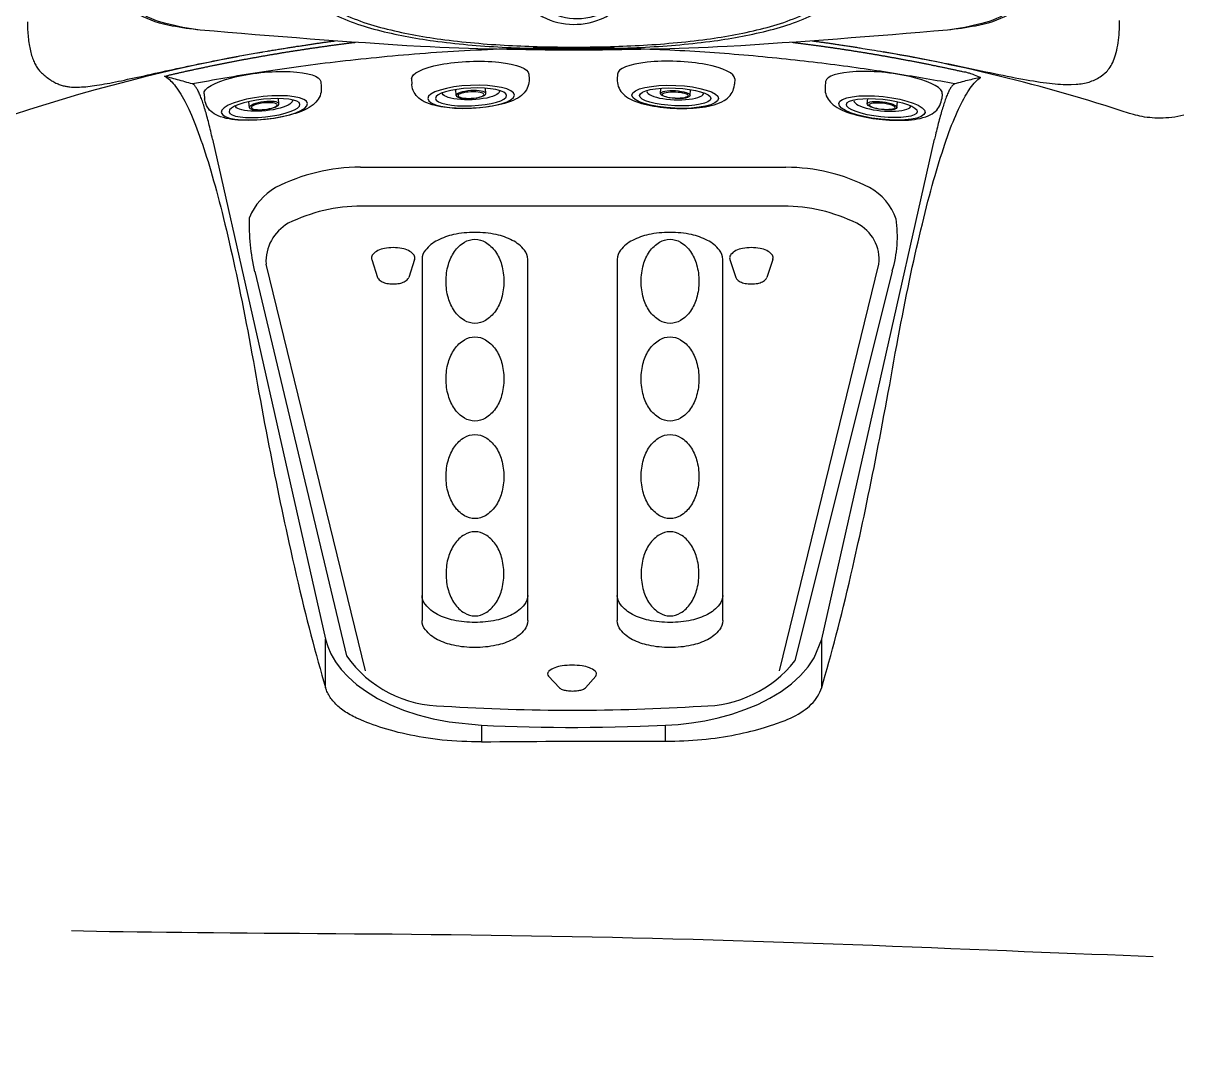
# Model space of a CAD drawing. Extents: x 832 to 912, y 781 to 934.
# Drawn here: x 841.38 to 859.19, y 863.5 to 879.35 of the extents above; entities that cross this region are included whole.
import ezdxf

# ---------------------------------------------------------------- set-up
doc = ezdxf.new("R2010")
doc.units = 0
doc.header["$MEASUREMENT"] = 0
for name, color, linetype in [('1', 4, 'Continuous'), ('1_CYAN', 4, 'Continuous'), ('2', 2, 'Continuous'), ('DIM', 3, 'Continuous'), ('SPA', 2, 'Continuous')]:
    doc.layers.add(name, color=color, linetype=linetype)

# ---------------------------------------------------------------- blocks, each defined once
blk = doc.blocks.new('MINI2009')
at = {"layer": '1'}
for p, q in [((274.302, 432.025), (274.382, 432.025)), ((274.302, 430.221), (274.382, 430.221))]:
    blk.add_line(p, q, dxfattribs=at)
at = {"layer": '1', "color": 3}
for p, q in [((274.587, 431.352), (274.494, 431.352)), ((274.574, 430.894), (274.494, 430.894))]:
    blk.add_line(p, q, dxfattribs=at)
at = {"layer": '1', "flags": 128}
blk.add_lwpolyline([(274.382, 430.221), (274.404, 430.222), (274.435, 430.225), (274.464, 430.232), (274.491, 430.242), (274.518, 430.254), (274.542, 430.269), (274.566, 430.286), (274.587, 430.305), (274.608, 430.326), (274.627, 430.349), (274.645, 430.375), (274.663, 430.405), (274.68, 430.439), (274.697, 430.478), (274.713, 430.521), (274.727, 430.566), (274.739, 430.611), (274.749, 430.657), (274.758, 430.703), (274.766, 430.751), (274.773, 430.799), (274.778, 430.848), (274.783, 430.898), (274.787, 430.949), (274.789, 431), (274.791, 431.051), (274.792, 431.102), (274.792, 431.154), (274.791, 431.205), (274.789, 431.257), (274.786, 431.307), (274.782, 431.357), (274.777, 431.407), (274.771, 431.455), (274.765, 431.503), (274.757, 431.549), (274.748, 431.594), (274.738, 431.638), (274.726, 431.682), (274.713, 431.724), (274.698, 431.766), (274.68, 431.808), (274.662, 431.844), (274.643, 431.875), (274.623, 431.902), (274.603, 431.925), (274.582, 431.946), (274.559, 431.965), (274.535, 431.981), (274.51, 431.995), (274.483, 432.007), (274.455, 432.015), (274.424, 432.022), (274.393, 432.024), (274.382, 432.024)], dxfattribs=at)
at = {"layer": '1'}
blk.add_ellipse((274.302, 431.123), major_axis=(0, 0.902), ratio=0.25882, start_param=6.283179, end_param=9.424778, dxfattribs=at)
at = {"layer": '1', "color": 3}
for centre, major_axis, ratio in [((274.615, 431.123), (0, 0.667), 0.263764), ((274.617, 431.123), (0, 0.548), 0.248557), ((274.58, 431.123), (0.006, 0.229), 0.262485), ((274.588, 431.123), (0, 0.199), 0.249939)]:
    blk.add_ellipse(centre, major_axis=major_axis, ratio=ratio, dxfattribs=at)
blk.add_ellipse((274.543, 431.122), major_axis=(-0.004, 0.438), ratio=0.267267, start_param=3.037362, end_param=6.323274, dxfattribs=at)
blk = doc.blocks.new('MOTOSEAT')
at = {"layer": '1', "color": 2}
for p, q in [((65.429, 100.255), (71.973, 100.255)), ((66.378, 98.837), (66.378, 93.28)), ((68.003, 93.28), (68.003, 98.837)), ((69.378, 98.837), (69.378, 93.28)), ((71.003, 93.28), (71.003, 98.837)), ((63.804, 98.649), (65.216, 92.737)), ((73.609, 98.659), (72.111, 92.66))]:
    blk.add_line(p, q, dxfattribs=at)
at = {"layer": '1', "color": 3}
for p, q in [((71.936, 99.657), (65.446, 99.657)), ((65.507, 92.509), (63.978, 98.765)), ((65.604, 98.835), (65.695, 98.557)), ((66.263, 98.835), (66.172, 98.557)), ((71.112, 98.835), (71.203, 98.557)), ((71.771, 98.835), (71.68, 98.557)), ((71.875, 92.509), (73.404, 98.765)), ((68.492, 92.243), (68.323, 92.423)), ((69.048, 92.424), (68.891, 92.243))]:
    blk.add_line(p, q, dxfattribs=at)
at = {"layer": '1', "color": 2}
for points in [[(68.003, 98.837, 0.171766), (67.953, 98.979, 0.104717), (67.765, 99.131, 0.066129), (67.519, 99.219, 0.052271), (67.191, 99.253, 0.052271), (66.863, 99.219, 0.066129), (66.616, 99.131, 0.104717), (66.429, 98.979, 0.171766), (66.378, 98.837, 0.171766)], [(71.003, 98.837, 0.171766), (70.953, 98.979, 0.104717), (70.765, 99.131, 0.066129), (70.519, 99.219, 0.052271), (70.191, 99.253, 0.052271), (69.863, 99.219, 0.066129), (69.616, 99.131, 0.104717), (69.429, 98.979, 0.171766), (69.378, 98.837, 0.171766)], [(68.003, 93.28, -0.171766), (67.953, 93.139, -0.104717), (67.765, 92.986, -0.066129), (67.519, 92.899, -0.052271), (67.191, 92.865, -0.052271), (66.863, 92.899, -0.066129), (66.616, 92.986, -0.104717), (66.429, 93.139, -0.171766), (66.378, 93.28, -0.171766)], [(71.003, 93.28, -0.171766), (70.953, 93.139, -0.104717), (70.765, 92.986, -0.066129), (70.519, 92.899, -0.052271), (70.191, 92.865, -0.052271), (69.863, 92.899, -0.066129), (69.616, 92.986, -0.104717), (69.429, 93.139, -0.171766), (69.378, 93.28, -0.171766)]]:
    blk.add_lwpolyline(points, format="xyb", dxfattribs=at)
at = {"layer": '1', "color": 3}
for points in [[(67.191, 99.147, -0.136355), (67.352, 99.102, -0.106967), (67.506, 98.957, -0.081414), (67.6, 98.757, -0.069495), (67.636, 98.5, -0.069495), (67.6, 98.243, -0.081414), (67.506, 98.043, -0.106967), (67.352, 97.898, -0.136355), (67.191, 97.853, -0.136355), (67.03, 97.898, -0.106967), (66.876, 98.043, -0.081414), (66.782, 98.243, -0.069495), (66.746, 98.5, -0.069495), (66.782, 98.757, -0.081414), (66.876, 98.957, -0.106967), (67.03, 99.102, -0.136355)], [(70.191, 99.147, -0.136355), (70.352, 99.102, -0.106967), (70.506, 98.957, -0.081414), (70.6, 98.757, -0.069495), (70.636, 98.5, -0.069495), (70.6, 98.243, -0.081414), (70.506, 98.043, -0.106967), (70.352, 97.898, -0.136355), (70.191, 97.853, -0.136355), (70.03, 97.898, -0.106967), (69.876, 98.043, -0.081414), (69.782, 98.243, -0.069495), (69.746, 98.5, -0.069495), (69.782, 98.757, -0.081414), (69.876, 98.957, -0.106967), (70.03, 99.102, -0.136355)], [(67.191, 97.645, -0.136355), (67.352, 97.6, -0.106967), (67.506, 97.456, -0.081414), (67.6, 97.255, -0.069495), (67.636, 96.998, -0.069495), (67.6, 96.741, -0.081414), (67.506, 96.541, -0.106967), (67.352, 96.396, -0.136355), (67.191, 96.351, -0.136355), (67.03, 96.396, -0.106967), (66.876, 96.541, -0.081414), (66.782, 96.741, -0.069495), (66.746, 96.998, -0.069495), (66.782, 97.255, -0.081414), (66.876, 97.456, -0.106967), (67.03, 97.6, -0.136355)], [(70.191, 97.645, -0.136355), (70.352, 97.6, -0.106967), (70.506, 97.456, -0.081414), (70.6, 97.255, -0.069495), (70.636, 96.998, -0.069495), (70.6, 96.741, -0.081414), (70.506, 96.541, -0.106967), (70.352, 96.396, -0.136355), (70.191, 96.351, -0.136355), (70.03, 96.396, -0.106967), (69.876, 96.541, -0.081414), (69.782, 96.741, -0.069495), (69.746, 96.998, -0.069495), (69.782, 97.255, -0.081414), (69.876, 97.456, -0.106967), (70.03, 97.6, -0.136355)], [(67.191, 96.143, -0.136355), (67.352, 96.099, -0.106967), (67.506, 95.954, -0.081414), (67.6, 95.753, -0.069495), (67.636, 95.496, -0.069495), (67.6, 95.24, -0.081414), (67.506, 95.039, -0.106967), (67.352, 94.894, -0.136355), (67.191, 94.849, -0.136355), (67.03, 94.894, -0.106967), (66.876, 95.039, -0.081414), (66.782, 95.24, -0.069495), (66.746, 95.496, -0.069495), (66.782, 95.753, -0.081414), (66.876, 95.954, -0.106967), (67.03, 96.099, -0.136355)], [(70.191, 96.143, -0.136355), (70.352, 96.099, -0.106967), (70.506, 95.954, -0.081414), (70.6, 95.753, -0.069495), (70.636, 95.496, -0.069495), (70.6, 95.24, -0.081414), (70.506, 95.039, -0.106967), (70.352, 94.894, -0.136355), (70.191, 94.849, -0.136355), (70.03, 94.894, -0.106967), (69.876, 95.039, -0.081414), (69.782, 95.24, -0.069495), (69.746, 95.496, -0.069495), (69.782, 95.753, -0.081414), (69.876, 95.954, -0.106967), (70.03, 96.099, -0.136355)], [(67.191, 93.352, 0.136355), (67.352, 93.397, 0.106967), (67.506, 93.542, 0.081414), (67.6, 93.742, 0.069495), (67.636, 93.999, 0.069495), (67.6, 94.256, 0.081414), (67.506, 94.457, 0.106967), (67.352, 94.601, 0.136355), (67.191, 94.646, 0.136355), (67.03, 94.601, 0.106967), (66.876, 94.457, 0.081414), (66.782, 94.256, 0.069495), (66.746, 93.999, 0.069495), (66.782, 93.742, 0.081414), (66.876, 93.542, 0.106967), (67.03, 93.397, 0.136355)], [(70.191, 93.352, 0.136355), (70.352, 93.397, 0.106967), (70.506, 93.542, 0.081414), (70.6, 93.742, 0.069495), (70.636, 93.999, 0.069495), (70.6, 94.256, 0.081414), (70.506, 94.457, 0.106967), (70.352, 94.601, 0.136355), (70.191, 94.646, 0.136355), (70.03, 94.601, 0.106967), (69.876, 94.457, 0.081414), (69.782, 94.256, 0.069495), (69.746, 93.999, 0.069495), (69.782, 93.742, 0.081414), (69.876, 93.542, 0.106967), (70.03, 93.397, 0.136355)]]:
    blk.add_lwpolyline(points, format="xyb", close=True, dxfattribs=at)
for points in [[(66.268, 98.86, 0.180939), (66.248, 98.913, 0.102974), (66.17, 98.973, 0.062489), (66.069, 99.006, 0.048715), (65.934, 99.019, 0.048715), (65.798, 99.006, 0.062489), (65.697, 98.973, 0.102974), (65.619, 98.913, 0.180939), (65.599, 98.86, 0.079858), (65.604, 98.835, 0.102974)], [(71.776, 98.86, 0.180939), (71.756, 98.913, 0.102974), (71.678, 98.973, 0.062489), (71.577, 99.006, 0.048715), (71.442, 99.019, 0.048715), (71.306, 99.006, 0.062489), (71.205, 98.973, 0.102974), (71.127, 98.913, 0.180939), (71.107, 98.86, 0.079858), (71.112, 98.835, 0.102974)], [(66.263, 98.835, 0.079858), (66.268, 98.86, 0.180939)], [(71.771, 98.835, 0.079858), (71.776, 98.86, 0.180939)], [(65.695, 98.557, 0.097707), (65.707, 98.537, 0.103384), (65.763, 98.494, 0.063262), (65.836, 98.469, 0.049457), (65.934, 98.46, 0.049457), (66.031, 98.469, 0.063262), (66.104, 98.494, 0.103384), (66.16, 98.537, 0.097707), (66.172, 98.557, 0.178961)], [(71.203, 98.557, 0.097707), (71.215, 98.537, 0.103384), (71.271, 98.494, 0.063262), (71.344, 98.469, 0.049457), (71.442, 98.46, 0.049457), (71.539, 98.469, 0.063262), (71.612, 98.494, 0.103384), (71.668, 98.537, 0.097707), (71.68, 98.557, 0.178961)], [(68.003, 93.667, -0.171766), (67.953, 93.526, -0.104717), (67.765, 93.373, -0.066129), (67.519, 93.286, -0.052271), (67.191, 93.251, -0.052271), (66.863, 93.286, -0.066129), (66.616, 93.373, -0.104717), (66.429, 93.526, -0.171766), (66.378, 93.667, -0.171766)], [(71.003, 93.667, -0.171766), (70.953, 93.526, -0.104717), (70.765, 93.373, -0.066129), (70.519, 93.286, -0.052271), (70.191, 93.251, -0.052271), (69.863, 93.286, -0.066129), (69.616, 93.373, -0.104717), (69.429, 93.526, -0.171766), (69.378, 93.667, -0.171766)], [(69.061, 92.46, 0.21966), (69.042, 92.501, 0.091876), (68.951, 92.554, 0.048587), (68.839, 92.582, 0.036321), (68.685, 92.593, 0.036321), (68.531, 92.582, 0.048587), (68.419, 92.554, 0.091876), (68.328, 92.501, 0.21966), (68.309, 92.46, 0.190485), (68.323, 92.423, 0.091876)], [(69.048, 92.424, 0.180954), (69.061, 92.46, 0.21966)], [(68.492, 92.243, 0.046203), (68.495, 92.24, 0.084711), (68.546, 92.215, 0.042496), (68.607, 92.202, 0.03133), (68.691, 92.196, 0.03133), (68.775, 92.202, 0.042496), (68.836, 92.215, 0.084711), (68.887, 92.24, 0.05544), (68.891, 92.243, 0.23879)]]:
    blk.add_lwpolyline(points, format="xyb", dxfattribs=at)
at = {"layer": '1', "color": 2}
for centre, radius, start, end in [((65.429, 97.38), 2.876, 90, 116.9658), ((71.973, 97.464), 2.791, 62.6222, 90), ((64.61, 99.11), 0.963, 120.1942, 157.2208), ((72.863, 99.193), 0.846, 18.3325, 62.3007), ((66.81, 99.366), 3.091, 177.8387, 193.4183), ((71.868, 99.187), 1.819, 343.1362, 8.6261), ((66.711, 93.795), 1.832, 215.2731, 270), ((70.67, 93.801), 1.838, 270, 321.6125), ((68.691, 123.453), 31.552, 266.4024, 273.5963)]:
    blk.add_arc(centre, radius, start, end, dxfattribs=at)
at = {"layer": '1', "color": 3}
for centre, radius, start, end in [((65.446, 97.128), 2.529, 90, 116.425), ((71.936, 97.126), 2.531, 63.5869, 90), ((64.656, 98.803), 0.679, 119.6167, 183.1411), ((72.787, 98.836), 0.621, 353.4436, 63.7247)]:
    blk.add_arc(centre, radius, start, end, dxfattribs=at)
blk = doc.blocks.new('Pillow07')
at = {"layer": '1_CYAN', "color": 4, "linetype": 'Continuous'}
blk.add_lwpolyline([(-2.358, -0.87, -0.006603), (-5.745, -0.616, -0.021924), (-6.178, -0.554, -0.081502), (-6.683, -0.382, -0.155149), (-7.057, -0.002, -0.083013), (-7.178, 0.3, -0.136326), (-7.125, 1.034, -0.096778), (-6.565, 1.944, -0.127397), (-4.291, 3.344, -0.186872), (-3.258, 3.28, 0.065625), (-1.71, 2.868, 0.071435), (1.71, 2.868, 0.065625), (3.258, 3.28, -0.186872), (4.291, 3.344, -0.127397), (6.565, 1.944, -0.096778), (7.125, 1.034, -0.136326), (7.178, 0.3, -0.083013), (7.057, -0.002, -0.155149), (6.683, -0.382, -0.081502), (6.178, -0.554, -0.021924), (5.745, -0.616, -0.006603), (2.358, -0.87, -0.02343)], format="xyb", close=True, dxfattribs=at)
at = {"layer": '1_CYAN', "color": 3, "linetype": 'Continuous'}
for points in [[(-7.051, -0.007, -0.035917), (-7.097, 0.106, -0.150356), (-7.089, 0.827, -0.114334), (-6.565, 1.702, -0.12673), (-4.367, 3.088, -0.194366), (-3.357, 3.079, 0.069606), (-1.71, 2.626, 0.073636), (1.71, 2.626, 0.069606), (3.357, 3.079, -0.194366), (4.367, 3.088, -0.12673), (6.565, 1.702, -0.114334), (7.089, 0.827, -0.150356), (7.097, 0.106, -0.034443), (7.053, -0.003)], [(-5.745, -0.616, -0.03429), (-6.274, -0.516, -0.087533), (-6.708, -0.327, -0.132713), (-6.986, -0.006, -0.179167), (-7.021, 0.761, -0.10283), (-6.565, 1.573, -0.130003), (-4.366, 2.938, -0.182201), (-3.385, 2.942, 0.065189), (-1.71, 2.497, 0.071467), (1.71, 2.497, 0.065189), (3.385, 2.942, -0.182201), (4.366, 2.938, -0.130003), (6.565, 1.573, -0.10283), (7.021, 0.761, -0.179167), (6.986, -0.006, -0.132713), (6.708, -0.327, -0.087533), (6.274, -0.516, -0.03429), (5.745, -0.616)], [(-0.014, 1.929, 0.082097), (-2.745, 1.506, 0.081749), (-3.889, 0.917, 0.10997), (-4.213, 0.537, 0.288824), (-4.2, 0.045, 0.128848), (-3.81, -0.311, 0.064282), (-3.023, -0.615, 0.029904), (-2.157, -0.782, 0.020061), (-1.104, -0.879, 0.013811), (0, -0.907, 0.013811), (1.104, -0.879, 0.020061), (2.157, -0.782, 0.029904), (3.023, -0.615, 0.064282), (3.81, -0.311, 0.128848), (4.2, 0.045, 0.288824), (4.213, 0.537, 0.10997), (3.889, 0.917, 0.081749), (2.745, 1.506, 0.082097), (0.014, 1.929)], [(0.011, 1.79, 0.069931), (-2.482, 1.457, 0.085576), (-3.783, 0.864, 0.092534), (-4.083, 0.559, 0.328712), (-4.083, 0.027, 0.110973), (-3.715, -0.285, 0.062647), (-2.923, -0.588, 0.030211), (-2.047, -0.756, 0.019896), (-1.004, -0.852, 0.013777), (0, -0.878, 0.013777), (1.004, -0.852, 0.019896), (2.047, -0.756, 0.030211), (2.923, -0.588, 0.062647), (3.715, -0.285, 0.110973), (4.083, 0.027, 0.328712), (4.083, 0.559, 0.092534), (3.783, 0.864, 0.085576), (2.482, 1.457, 0.069931), (-0.011, 1.79)], [(-0.673, -0.235, -0.282153), (-0.657, 0.213, -0.468167), (0.424, 0.365), (0.53, 0.464, 0.460953), (-0.64, 0.337, 0.238725), (-0.726, -0.14, 0.137161), (-0.575, -0.35, 0.261069), (-0.572, -0.35, 0.46986), (-0.572, -0.349, -0.265453), (-0.636, -0.154, -0.195188), (-0.504, 0.022, -0.314105), (0, 0), (0.103, 0.084, 0.355977), (-0.538, 0.084, 0.328478), (-0.641, -0.257, -0.416518), (-0.642, -0.26, -0.387302), (-0.648, -0.259, -0.279485), (-0.621, 0.078, -0.429748), (0.212, 0.176), (0.318, 0.268, 0.422176), (-0.607, 0.19, 0.293997), (-0.668, -0.234, -0.469659), (-0.669, -0.236, -0.320928), (-0.673, -0.236)], [(-0.103, -0.081, 0.285107), (0.492, -0.111, 0.365107), (0.641, 0.3, -0.389885), (0.642, 0.303, -0.434748), (0.648, 0.302, -0.361319), (0.536, -0.156, -0.307672), (-0.212, -0.163), (-0.318, -0.239, 0.290786), (0.528, -0.239, 0.371252), (0.668, 0.272, -0.388988), (0.669, 0.275, -0.244043), (0.673, 0.274, -0.383995), (0.537, -0.307, -0.280367), (-0.424, -0.313), (-0.53, -0.383, 0.237756), (0.409, -0.447, 0.379998), (0.74, 0.108, 0.130298), (0.575, 0.42, 0.419454), (0.572, 0.419, 0.370938), (0.572, 0.418, -0.227085), (0.632, 0.16, -0.183703), (0.51, -0.012, -0.310404), (0, 0), (-0.106, -0.083)]]:
    blk.add_lwpolyline(points, format="xyb", dxfattribs=at)
blk = doc.blocks.new('2010SOVEREIGN')
at = {"layer": '1', "color": 3}
for centre, radius, start, end in [((12.015, 80.692), 11.2, 92.1635, 178.0738), ((12.061, 80.643), 9.387, 90, 180)]:
    blk.add_arc(centre, radius, start, end, dxfattribs=at)
at = {"layer": 'SPA', "color": 3, "linetype": 'Continuous'}
for p, q in [((11.93, 79.59), (13.666, 71.898)), ((21.296, 71.898), (23.032, 79.591)), ((13.666, 71.153), (13.666, 71.898)), ((21.296, 71.153), (21.296, 71.898)), ((16.067, 70.572), (16.067, 70.318)), ((18.895, 70.326), (18.895, 70.572))]:
    blk.add_line(p, q, dxfattribs=at)
at = {"layer": 'SPA', "color": 4}
blk.add_lwpolyline([(12, 92.705), (67.658, 92.705, -0.414214), (79.658, 80.705), (79.658, 12, -0.414214), (67.658, 0), (12, 0, -0.414214), (0, 12), (0, 80.705, -0.414214)], format="xyb", close=True, dxfattribs=at)
at = {"layer": 'SPA', "color": 3, "linetype": 'Continuous'}
for points in [[(25.658, 80.612), (25.674, 80.627), (25.689, 80.643), (25.704, 80.661), (25.719, 80.68), (25.733, 80.701), (25.747, 80.723), (25.76, 80.747), (25.772, 80.772), (25.784, 80.799), (25.795, 80.828), (25.806, 80.858), (25.816, 80.89), (25.825, 80.924), (25.834, 80.96), (25.842, 80.997), (25.849, 81.035), (25.855, 81.074), (25.86, 81.114), (25.865, 81.155), (25.869, 81.198), (25.872, 81.24), (25.874, 81.284), (25.876, 81.327), (25.876, 81.371), (25.876, 81.415)], [(9.083, 81.397), (9.083, 81.366), (9.083, 81.336), (9.084, 81.305), (9.085, 81.275), (9.087, 81.245), (9.089, 81.216), (9.091, 81.187), (9.094, 81.159), (9.097, 81.131), (9.1, 81.104), (9.104, 81.077), (9.108, 81.05), (9.112, 81.024), (9.117, 80.999), (9.122, 80.974), (9.128, 80.949), (9.134, 80.926), (9.14, 80.902), (9.147, 80.88), (9.153, 80.858), (9.16, 80.837), (9.168, 80.817), (9.176, 80.798), (9.184, 80.779), (9.192, 80.761), (9.2, 80.744), (9.209, 80.728), (9.218, 80.712), (9.228, 80.697), (9.237, 80.683), (9.247, 80.67), (9.257, 80.657), (9.268, 80.644), (9.278, 80.633), (9.301, 80.612)], [(26.867, 79.961), (26.819, 79.95), (26.772, 79.94), (26.726, 79.932), (26.68, 79.925), (26.635, 79.92), (26.59, 79.917), (26.547, 79.915), (26.504, 79.914), (26.461, 79.914), (26.42, 79.916), (26.379, 79.918), (26.34, 79.922), (26.301, 79.926), (26.263, 79.932), (26.227, 79.938), (26.191, 79.945), (26.156, 79.953), (26.123, 79.961), (26.09, 79.97), (26.028, 79.988)], [(12.697, 80.932), (12.437, 80.885), (12.178, 80.836), (11.919, 80.783), (11.661, 80.729), (11.403, 80.671), (11.146, 80.612), (10.889, 80.55), (10.634, 80.485), (10.378, 80.418), (10.124, 80.349), (9.87, 80.277), (9.616, 80.202), (9.364, 80.125), (9.112, 80.046), (8.861, 79.964), (8.61, 79.88), (8.36, 79.794), (8.112, 79.705), (7.616, 79.519)], [(9.762, 80.393), (9.792, 80.392), (9.822, 80.391), (9.853, 80.391), (9.884, 80.392), (9.915, 80.394), (9.947, 80.396), (9.979, 80.398), (10.012, 80.402), (10.046, 80.406), (10.08, 80.41), (10.116, 80.415), (10.152, 80.42), (10.189, 80.426), (10.227, 80.433), (10.267, 80.44), (10.307, 80.447), (10.349, 80.455), (10.392, 80.464), (10.436, 80.472), (10.481, 80.482), (10.527, 80.491), (10.575, 80.501), (10.623, 80.512), (10.673, 80.522), (10.724, 80.533), (10.776, 80.545), (10.829, 80.556), (10.882, 80.568), (10.936, 80.58), (10.991, 80.592), (11.046, 80.604), (11.101, 80.616), (11.156, 80.628), (11.212, 80.641), (11.268, 80.653), (11.324, 80.665), (11.381, 80.677), (11.437, 80.689), (11.494, 80.701), (11.55, 80.713), (11.607, 80.725), (11.663, 80.737), (11.72, 80.749), (11.777, 80.76), (11.834, 80.772), (11.891, 80.783), (11.949, 80.795), (12.006, 80.806), (12.063, 80.817), (12.121, 80.828), (12.178, 80.839), (12.236, 80.85), (12.293, 80.86), (12.351, 80.871), (12.409, 80.882), (12.466, 80.892), (12.524, 80.902), (12.581, 80.912), (12.697, 80.932)], [(17.481, 80.996), (17.392, 80.996), (17.304, 80.996), (17.215, 80.995), (17.126, 80.994), (17.038, 80.993), (16.949, 80.991), (16.861, 80.99), (16.772, 80.988), (16.684, 80.985), (16.595, 80.983), (16.507, 80.98), (16.419, 80.977), (16.331, 80.974), (16.243, 80.971), (16.155, 80.967), (16.067, 80.963), (15.98, 80.959), (15.892, 80.954), (15.805, 80.95), (15.718, 80.945), (15.632, 80.94), (15.545, 80.934), (15.459, 80.929), (15.373, 80.923), (15.287, 80.917), (15.202, 80.91), (15.117, 80.904), (15.032, 80.897), (14.948, 80.89), (14.864, 80.883), (14.781, 80.876), (14.698, 80.869), (14.615, 80.861), (14.533, 80.853), (14.451, 80.845), (14.37, 80.837), (14.289, 80.829), (14.209, 80.821), (14.129, 80.812), (14.05, 80.803), (13.971, 80.794), (13.893, 80.785), (13.815, 80.776), (13.738, 80.767), (13.662, 80.758), (13.586, 80.748), (13.511, 80.739), (13.436, 80.729), (13.362, 80.719), (13.288, 80.709), (13.215, 80.699), (13.142, 80.689), (13.07, 80.679), (12.999, 80.669), (12.928, 80.659), (12.858, 80.648), (12.788, 80.638), (12.719, 80.627), (12.65, 80.617), (12.582, 80.606), (12.514, 80.595), (12.447, 80.585), (12.381, 80.574), (12.314, 80.563), (12.249, 80.552), (12.184, 80.541), (12.119, 80.53), (12.055, 80.519), (11.992, 80.508), (11.928, 80.497), (11.866, 80.485), (11.803, 80.474), (11.742, 80.463), (11.619, 80.44)], [(12.697, 80.932), (12.697, 80.933), (12.697, 80.933), (12.697, 80.933), (12.697, 80.933), (12.697, 80.933), (12.697, 80.933), (12.697, 80.933), (12.697, 80.933), (12.698, 80.933), (12.698, 80.933), (12.698, 80.933), (12.698, 80.933), (12.698, 80.933), (12.698, 80.933), (12.698, 80.933), (12.698, 80.933), (12.698, 80.933), (12.698, 80.933), (12.699, 80.933)], [(23.343, 80.441), (23.289, 80.451), (23.235, 80.461), (23.181, 80.471), (23.126, 80.481), (23.071, 80.49), (23.015, 80.5), (22.959, 80.51), (22.903, 80.52), (22.847, 80.53), (22.79, 80.539), (22.732, 80.549), (22.675, 80.559), (22.616, 80.568), (22.558, 80.578), (22.499, 80.588), (22.44, 80.597), (22.38, 80.607), (22.32, 80.616), (22.259, 80.625), (22.199, 80.635), (22.137, 80.644), (22.075, 80.653), (22.013, 80.662), (21.95, 80.671), (21.887, 80.68), (21.824, 80.689), (21.76, 80.698), (21.696, 80.707), (21.631, 80.716), (21.565, 80.724), (21.5, 80.733), (21.434, 80.741), (21.367, 80.75), (21.3, 80.758), (21.233, 80.766), (21.165, 80.775), (21.096, 80.783), (21.028, 80.791), (20.959, 80.798), (20.889, 80.806), (20.819, 80.814), (20.749, 80.821), (20.678, 80.829), (20.607, 80.836), (20.535, 80.843), (20.463, 80.85), (20.391, 80.857), (20.318, 80.864), (20.245, 80.871), (20.172, 80.877), (20.098, 80.884), (20.024, 80.89), (19.95, 80.896), (19.875, 80.902), (19.8, 80.908), (19.725, 80.913), (19.65, 80.919), (19.574, 80.924), (19.498, 80.929), (19.422, 80.934), (19.346, 80.939), (19.269, 80.943), (19.193, 80.948), (19.116, 80.952), (19.039, 80.956), (18.962, 80.96), (18.884, 80.964), (18.807, 80.967), (18.729, 80.97), (18.652, 80.973), (18.574, 80.976), (18.496, 80.979), (18.418, 80.981), (18.341, 80.984), (18.263, 80.986), (18.185, 80.988), (18.106, 80.99), (18.028, 80.991), (17.95, 80.992), (17.872, 80.994), (17.794, 80.994), (17.716, 80.995), (17.637, 80.996), (17.481, 80.996)], [(26.028, 79.988), (25.904, 80.029), (25.779, 80.068), (25.655, 80.108), (25.53, 80.146), (25.406, 80.184), (25.281, 80.221), (25.156, 80.258), (25.03, 80.294), (24.905, 80.33), (24.779, 80.365), (24.654, 80.399), (24.528, 80.433), (24.402, 80.466), (24.276, 80.498), (24.15, 80.53), (24.024, 80.562), (23.897, 80.592), (23.771, 80.622), (23.645, 80.652), (23.518, 80.681), (23.391, 80.709), (23.264, 80.737), (23.137, 80.764), (23.01, 80.79), (22.883, 80.816), (22.756, 80.841), (22.628, 80.866), (22.5, 80.89), (22.244, 80.936)], [(22.244, 80.936), (22.308, 80.925), (22.373, 80.914), (22.439, 80.902), (22.504, 80.89), (22.57, 80.878), (22.636, 80.866), (22.703, 80.854), (22.77, 80.841), (22.837, 80.829), (22.905, 80.816), (22.973, 80.803), (23.042, 80.789), (23.111, 80.776), (23.18, 80.762), (23.25, 80.748), (23.321, 80.733), (23.392, 80.719), (23.463, 80.704), (23.535, 80.689), (23.607, 80.674), (23.679, 80.659), (23.75, 80.644), (23.82, 80.629), (23.888, 80.615), (23.955, 80.601), (24.021, 80.587), (24.085, 80.574), (24.149, 80.561), (24.21, 80.549), (24.271, 80.537), (24.33, 80.525), (24.388, 80.515), (24.444, 80.504), (24.499, 80.495), (24.552, 80.486), (24.604, 80.477), (24.655, 80.47), (24.704, 80.463), (24.751, 80.456), (24.797, 80.451), (24.842, 80.446), (24.886, 80.441), (24.928, 80.438), (24.97, 80.435), (25.011, 80.433), (25.052, 80.432), (25.092, 80.431), (25.131, 80.432), (25.208, 80.435)], [(9.301, 80.612), (9.314, 80.6), (9.328, 80.588), (9.342, 80.576), (9.357, 80.563), (9.372, 80.551), (9.388, 80.538), (9.404, 80.526), (9.421, 80.514), (9.437, 80.503), (9.454, 80.491), (9.471, 80.481), (9.488, 80.471), (9.504, 80.462), (9.521, 80.454), (9.537, 80.447), (9.553, 80.44), (9.569, 80.433), (9.584, 80.428), (9.6, 80.422), (9.615, 80.418), (9.63, 80.413), (9.646, 80.41), (9.661, 80.406), (9.675, 80.404), (9.69, 80.401), (9.705, 80.399), (9.719, 80.397), (9.734, 80.396), (9.762, 80.393)], [(11.189, 80.561), (11.209, 80.548), (11.227, 80.536), (11.246, 80.522), (11.265, 80.507), (11.284, 80.49), (11.303, 80.471), (11.322, 80.45), (11.342, 80.427), (11.361, 80.402), (11.381, 80.375), (11.401, 80.347), (11.421, 80.316), (11.441, 80.284), (11.461, 80.25), (11.481, 80.214), (11.501, 80.176), (11.521, 80.136), (11.542, 80.094), (11.562, 80.051), (11.583, 80.005), (11.604, 79.958), (11.624, 79.909), (11.645, 79.858), (11.666, 79.805), (11.687, 79.75), (11.709, 79.693), (11.73, 79.635), (11.751, 79.574), (11.773, 79.512), (11.794, 79.448), (11.815, 79.382), (11.837, 79.315), (11.859, 79.246), (11.88, 79.175), (11.902, 79.102), (11.923, 79.027), (11.945, 78.951), (11.967, 78.874), (11.989, 78.794), (12.01, 78.713), (12.032, 78.63), (12.054, 78.546), (12.076, 78.46), (12.098, 78.372), (12.12, 78.283), (12.142, 78.192), (12.164, 78.099), (12.185, 78.005), (12.207, 77.909), (12.229, 77.812), (12.251, 77.713), (12.273, 77.612), (12.295, 77.51), (12.317, 77.407), (12.339, 77.301), (12.361, 77.195), (12.383, 77.087), (12.404, 76.977), (12.426, 76.866), (12.448, 76.753), (12.47, 76.639), (12.492, 76.524), (12.513, 76.407), (12.535, 76.288), (12.557, 76.168), (12.578, 76.047), (12.6, 75.926), (12.622, 75.805), (12.643, 75.685), (12.665, 75.567), (12.687, 75.449), (12.709, 75.332), (12.73, 75.216), (12.752, 75.1), (12.774, 74.986), (12.796, 74.872), (12.818, 74.76), (12.839, 74.648), (12.861, 74.538), (12.883, 74.428), (12.905, 74.319), (12.927, 74.211), (12.949, 74.104), (12.971, 73.999), (12.993, 73.894), (13.015, 73.79), (13.037, 73.686), (13.059, 73.584), (13.103, 73.383)], [(11.619, 80.44), (11.59, 80.448), (11.562, 80.457), (11.533, 80.465), (11.504, 80.473), (11.476, 80.481), (11.447, 80.489), (11.418, 80.497), (11.39, 80.505), (11.361, 80.513), (11.332, 80.521), (11.304, 80.529), (11.275, 80.537), (11.247, 80.545), (11.189, 80.561)], [(21.859, 73.383), (21.881, 73.483), (21.903, 73.584), (21.925, 73.687), (21.947, 73.79), (21.969, 73.894), (21.991, 74), (22.013, 74.106), (22.035, 74.213), (22.057, 74.321), (22.079, 74.43), (22.101, 74.541), (22.123, 74.652), (22.145, 74.764), (22.167, 74.877), (22.189, 74.99), (22.211, 75.105), (22.233, 75.221), (22.254, 75.337), (22.276, 75.455), (22.298, 75.573), (22.32, 75.692), (22.342, 75.812), (22.363, 75.933), (22.385, 76.055), (22.407, 76.176), (22.428, 76.296), (22.45, 76.415), (22.472, 76.532), (22.494, 76.647), (22.515, 76.761), (22.537, 76.874), (22.559, 76.985), (22.581, 77.095), (22.603, 77.203), (22.625, 77.309), (22.647, 77.414), (22.669, 77.518), (22.69, 77.62), (22.712, 77.72), (22.734, 77.819), (22.756, 77.916), (22.778, 78.011), (22.8, 78.105), (22.822, 78.197), (22.844, 78.288), (22.865, 78.377), (22.887, 78.465), (22.909, 78.55), (22.931, 78.635), (22.953, 78.717), (22.974, 78.798), (22.996, 78.877), (23.018, 78.954), (23.039, 79.03), (23.061, 79.104), (23.082, 79.177), (23.104, 79.247), (23.125, 79.316), (23.147, 79.383), (23.168, 79.449), (23.19, 79.512), (23.211, 79.574), (23.232, 79.634), (23.253, 79.693), (23.274, 79.749), (23.295, 79.804), (23.316, 79.857), (23.337, 79.908), (23.358, 79.957), (23.379, 80.005), (23.4, 80.05), (23.42, 80.094), (23.441, 80.136), (23.461, 80.176), (23.482, 80.214), (23.502, 80.251), (23.522, 80.285), (23.542, 80.317), (23.562, 80.348), (23.582, 80.376), (23.601, 80.403), (23.621, 80.428), (23.64, 80.451), (23.66, 80.472), (23.679, 80.491), (23.698, 80.508), (23.717, 80.523), (23.736, 80.537), (23.74, 80.539)], [(23.74, 80.539), (23.716, 80.534), (23.691, 80.529), (23.666, 80.524), (23.641, 80.518), (23.615, 80.512), (23.589, 80.506), (23.563, 80.5), (23.537, 80.493), (23.51, 80.486), (23.483, 80.479), (23.456, 80.472), (23.428, 80.464), (23.4, 80.457), (23.343, 80.441)], [(25.208, 80.435), (25.235, 80.437), (25.262, 80.44), (25.287, 80.443), (25.313, 80.447), (25.337, 80.452), (25.361, 80.457), (25.385, 80.463), (25.408, 80.47), (25.431, 80.478), (25.453, 80.486), (25.475, 80.495), (25.497, 80.505), (25.518, 80.515), (25.539, 80.527), (25.559, 80.539), (25.58, 80.552), (25.6, 80.565), (25.619, 80.58), (25.658, 80.612)], [(11.93, 79.59), (11.923, 79.622), (11.915, 79.654), (11.908, 79.685), (11.901, 79.716), (11.894, 79.746), (11.886, 79.775), (11.879, 79.805), (11.872, 79.833), (11.865, 79.862), (11.857, 79.889), (11.85, 79.916), (11.843, 79.943), (11.836, 79.969), (11.829, 79.994), (11.821, 80.019), (11.814, 80.044), (11.807, 80.067), (11.8, 80.091), (11.793, 80.113), (11.786, 80.135), (11.779, 80.156), (11.772, 80.177), (11.765, 80.197), (11.758, 80.216), (11.751, 80.234), (11.744, 80.252), (11.737, 80.269), (11.73, 80.285), (11.723, 80.301), (11.716, 80.316), (11.709, 80.33), (11.703, 80.343), (11.696, 80.356), (11.689, 80.367), (11.683, 80.378), (11.676, 80.388), (11.669, 80.398), (11.663, 80.406), (11.657, 80.413), (11.65, 80.42), (11.644, 80.426), (11.638, 80.431), (11.631, 80.435), (11.619, 80.44)], [(23.343, 80.441), (23.337, 80.438), (23.331, 80.435), (23.324, 80.431), (23.318, 80.426), (23.312, 80.421), (23.305, 80.414), (23.299, 80.406), (23.293, 80.398), (23.286, 80.389), (23.279, 80.379), (23.273, 80.368), (23.266, 80.356), (23.259, 80.344), (23.253, 80.33), (23.246, 80.316), (23.239, 80.302), (23.232, 80.286), (23.225, 80.27), (23.218, 80.253), (23.211, 80.235), (23.204, 80.216), (23.197, 80.197), (23.19, 80.177), (23.183, 80.157), (23.176, 80.135), (23.169, 80.114), (23.162, 80.091), (23.155, 80.068), (23.148, 80.044), (23.141, 80.02), (23.133, 79.995), (23.126, 79.97), (23.119, 79.943), (23.112, 79.917), (23.105, 79.89), (23.097, 79.862), (23.09, 79.834), (23.083, 79.805), (23.076, 79.776), (23.068, 79.746), (23.061, 79.716), (23.054, 79.686), (23.047, 79.654), (23.032, 79.591)], [(13.103, 73.383), (13.131, 73.255), (13.159, 73.128), (13.188, 73.004), (13.216, 72.881), (13.244, 72.76), (13.273, 72.641), (13.301, 72.523), (13.329, 72.407), (13.357, 72.293), (13.386, 72.181), (13.414, 72.07), (13.442, 71.961), (13.47, 71.854), (13.498, 71.749), (13.526, 71.645), (13.554, 71.543), (13.582, 71.443), (13.61, 71.344), (13.666, 71.153)], [(21.296, 71.153), (21.324, 71.248), (21.352, 71.344), (21.38, 71.443), (21.408, 71.543), (21.436, 71.645), (21.464, 71.749), (21.492, 71.854), (21.52, 71.961), (21.548, 72.07), (21.576, 72.181), (21.605, 72.293), (21.633, 72.407), (21.661, 72.523), (21.689, 72.641), (21.718, 72.76), (21.746, 72.881), (21.774, 73.004), (21.803, 73.128), (21.859, 73.383)], [(13.666, 71.898), (13.7, 71.785), (13.749, 71.669), (13.818, 71.55), (13.905, 71.432), (14.014, 71.315), (14.143, 71.2), (14.294, 71.09), (14.465, 70.986), (14.656, 70.891), (14.864, 70.805), (15.087, 70.731), (15.322, 70.67), (15.566, 70.623), (16.067, 70.572)], [(18.895, 70.572), (19.091, 70.585), (19.293, 70.608), (19.499, 70.641), (19.706, 70.686), (19.913, 70.743), (20.116, 70.812), (20.313, 70.894), (20.5, 70.988), (20.674, 71.094), (20.831, 71.21), (20.97, 71.336), (21.087, 71.47), (21.181, 71.61), (21.296, 71.898)], [(14.171, 70.671), (14.145, 70.683), (14.119, 70.695), (14.093, 70.708), (14.069, 70.721), (14.044, 70.734), (14.021, 70.748), (13.998, 70.761), (13.976, 70.775), (13.955, 70.79), (13.934, 70.804), (13.914, 70.819), (13.894, 70.835), (13.875, 70.85), (13.857, 70.866), (13.84, 70.882), (13.823, 70.898), (13.807, 70.915), (13.792, 70.932), (13.777, 70.949), (13.764, 70.966), (13.75, 70.983), (13.738, 71.001), (13.727, 71.019), (13.716, 71.038), (13.706, 71.056), (13.696, 71.075), (13.688, 71.094), (13.68, 71.114), (13.666, 71.153)], [(20.689, 70.629), (20.733, 70.646), (20.776, 70.664), (20.818, 70.683), (20.859, 70.703), (20.899, 70.724), (20.937, 70.745), (20.974, 70.768), (21.01, 70.792), (21.044, 70.816), (21.077, 70.842), (21.107, 70.868), (21.136, 70.896), (21.164, 70.924), (21.189, 70.954), (21.212, 70.984), (21.233, 71.016), (21.252, 71.048), (21.269, 71.082), (21.296, 71.153)], [(16.067, 70.318), (15.99, 70.318), (15.913, 70.318), (15.837, 70.32), (15.761, 70.323), (15.685, 70.327), (15.61, 70.332), (15.536, 70.338), (15.462, 70.345), (15.389, 70.353), (15.317, 70.362), (15.245, 70.372), (15.175, 70.383), (15.106, 70.395), (15.038, 70.407), (14.972, 70.42), (14.908, 70.434), (14.845, 70.448), (14.784, 70.463), (14.724, 70.479), (14.665, 70.495), (14.609, 70.511), (14.554, 70.528), (14.5, 70.545), (14.448, 70.562), (14.398, 70.58), (14.349, 70.598), (14.302, 70.616), (14.257, 70.634), (14.171, 70.671)], [(16.067, 70.572), (16.248, 70.564), (16.43, 70.558), (16.614, 70.552), (16.798, 70.547), (16.984, 70.544), (17.17, 70.542), (17.358, 70.54), (17.547, 70.54), (17.736, 70.541), (17.927, 70.543), (18.119, 70.546), (18.312, 70.551), (18.505, 70.557), (18.895, 70.572)], [(18.895, 70.326), (18.966, 70.327), (19.037, 70.328), (19.108, 70.33), (19.178, 70.333), (19.248, 70.336), (19.317, 70.341), (19.386, 70.346), (19.454, 70.352), (19.522, 70.359), (19.59, 70.367), (19.656, 70.375), (19.722, 70.385), (19.787, 70.395), (19.85, 70.405), (19.913, 70.416), (19.974, 70.428), (20.033, 70.44), (20.092, 70.453), (20.149, 70.466), (20.205, 70.479), (20.259, 70.493), (20.312, 70.507), (20.364, 70.522), (20.415, 70.536), (20.464, 70.551), (20.511, 70.567), (20.558, 70.582), (20.603, 70.597), (20.689, 70.629)], [(16.067, 70.318), (16.208, 70.319), (16.349, 70.32), (16.491, 70.321), (16.632, 70.322), (16.774, 70.323), (16.915, 70.324), (17.056, 70.325), (17.198, 70.326), (17.339, 70.326), (17.481, 70.327), (17.622, 70.327), (17.764, 70.327), (17.905, 70.328), (18.047, 70.328), (18.188, 70.328), (18.33, 70.328), (18.471, 70.328), (18.612, 70.327), (18.895, 70.326)]]:
    blk.add_lwpolyline(points, dxfattribs=at)
for points in [[(11.189, 80.561), (11.242, 80.573, -0.000683), (11.295, 80.585, -0.000749), (11.347, 80.597, -0.000719), (11.398, 80.609, -0.000551), (11.45, 80.62, -0.000435), (11.501, 80.632, -0.000359), (11.553, 80.643, -0.000371), (11.605, 80.654, -0.00047), (11.656, 80.666, -0.000502), (11.708, 80.677, -0.000477), (11.76, 80.688, -0.000469), (11.812, 80.699, -0.000475), (11.863, 80.709, -0.000477), (11.915, 80.72, -0.000476), (11.967, 80.731, -0.000475), (12.019, 80.741, -0.000476), (12.071, 80.752, -0.000476), (12.122, 80.762, -0.000476), (12.174, 80.772, -0.000476), (12.226, 80.782, -0.000476), (12.278, 80.792, -0.000476), (12.33, 80.802, -0.000475), (12.382, 80.812, -0.000475), (12.434, 80.822, -0.000475), (12.486, 80.831, -0.000475), (12.538, 80.841, -0.000475), (12.59, 80.85, -0.000475), (12.642, 80.859, -0.000475), (12.694, 80.869, -0.000475), (12.746, 80.878, -0.000475), (12.798, 80.887, -0.000475), (12.85, 80.896, -0.000475), (12.902, 80.904, -0.000475), (12.954, 80.913, -0.000475), (13.006, 80.922, -0.000475), (13.058, 80.93, -0.000475), (13.11, 80.939, -0.000475), (13.163, 80.947, -0.000475), (13.215, 80.955, -0.000475), (13.267, 80.963, -0.000475), (13.319, 80.971, -0.000475), (13.371, 80.979, -0.000475), (13.424, 80.987, -0.000475), (13.476, 80.995, -0.000475), (13.528, 81.002, -0.000475), (13.58, 81.01, -0.000475), (13.633, 81.017, -0.000475), (13.685, 81.024, -0.000475), (13.737, 81.032, -0.000475), (13.789, 81.039, -0.000475), (13.842, 81.046, -0.000475), (13.894, 81.053, -0.000475), (13.946, 81.059, -0.000475), (13.999, 81.066, -0.000475), (14.051, 81.073, -0.000475), (14.103, 81.079, -0.000216), (14.127, 81.082, -0.000475)], [(12.699, 80.933), (12.773, 80.946, -0.000514), (12.848, 80.958, -0.000506), (12.923, 80.971, -0.000521), (12.996, 80.983, -0.000578), (13.069, 80.994, -0.000601), (13.14, 81.006, -0.00057), (13.21, 81.017, -0.000555), (13.279, 81.027, -0.000549), (13.346, 81.037, -0.000544), (13.412, 81.047, -0.000532), (13.476, 81.057, -0.000525), (13.539, 81.066, -0.000515), (13.601, 81.075, -0.00051), (13.661, 81.083, -0.000499), (13.72, 81.092, -0.000495), (13.777, 81.099, -0.000314), (13.812, 81.104, -0.000481)], [(20.841, 81.082, -0.000027), (20.844, 81.082, -0.000476), (20.896, 81.075, -0.000476), (20.949, 81.069, -0.000476), (21.001, 81.062, -0.000476), (21.054, 81.055, -0.000476), (21.106, 81.048, -0.000476), (21.159, 81.041, -0.000476), (21.211, 81.034, -0.000476), (21.264, 81.027, -0.000477), (21.316, 81.02, -0.000476), (21.369, 81.012, -0.000476), (21.421, 81.005, -0.000477), (21.474, 80.997, -0.000479), (21.526, 80.989, -0.00048), (21.578, 80.982, -0.00048), (21.631, 80.974, -0.00048), (21.683, 80.966, -0.000479), (21.736, 80.958, -0.000479), (21.788, 80.949, -0.000479), (21.841, 80.941, -0.000478), (21.893, 80.933, -0.000478), (21.945, 80.924, -0.000478), (21.998, 80.916, -0.000478), (22.05, 80.907, -0.000478), (22.103, 80.898, -0.000477), (22.155, 80.889, -0.000477), (22.207, 80.88, -0.000477), (22.26, 80.871, -0.000477), (22.312, 80.862, -0.000477), (22.364, 80.852, -0.000477), (22.417, 80.843, -0.000477), (22.469, 80.833, -0.000477), (22.521, 80.824, -0.000477), (22.574, 80.814, -0.000477), (22.626, 80.804, -0.000477), (22.678, 80.794, -0.000477), (22.73, 80.784, -0.000478), (22.783, 80.774, -0.000477), (22.835, 80.764, -0.000475), (22.887, 80.753, -0.000478), (22.939, 80.743, -0.000487), (22.991, 80.732, -0.000475), (23.043, 80.722, -0.000441), (23.095, 80.711, -0.000486), (23.147, 80.7, -0.000622), (23.2, 80.689, -0.000445), (23.252, 80.678, 0.000085), (23.303, 80.667, -0.000612), (23.355, 80.656, -0.002645), (23.409, 80.644, 0.000011), (23.459, 80.633, 0.00852), (23.507, 80.625, -0.002927), (23.563, 80.61, -0.028494), (23.642, 80.581, -0.017617), (23.74, 80.539, -0.00839)], [(21.152, 81.104, -0.000386), (21.198, 81.098, -0.000467), (21.255, 81.09, -0.00048), (21.314, 81.082, -0.000496), (21.376, 81.073, -0.000524), (21.439, 81.064, -0.000509), (21.504, 81.054, -0.000477), (21.57, 81.044, -0.000557), (21.639, 81.034, -0.000709), (21.712, 81.023, -0.000511), (21.782, 81.012, -0.000106), (21.845, 81.002, -0.000808), (21.93, 80.988, -0.001449), (22.065, 80.966, -0.000677), (22.244, 80.936, -0.00034)]]:
    blk.add_lwpolyline(points, format="xyb", dxfattribs=at)
at = {"layer": 'SPA', "color": 2, "linetype": 'Continuous'}
blk.add_lwpolyline([(9.758, 67.412), (9.946, 67.408), (10.142, 67.404), (10.344, 67.4), (10.553, 67.397), (10.769, 67.394), (10.991, 67.391), (11.22, 67.388), (11.455, 67.386), (11.696, 67.383), (11.944, 67.381), (12.199, 67.379), (12.459, 67.377), (12.723, 67.375), (12.992, 67.373), (13.266, 67.371), (13.543, 67.369), (13.824, 67.367), (14.11, 67.364), (14.399, 67.362), (14.693, 67.36), (14.99, 67.357), (15.292, 67.354), (15.597, 67.35), (15.906, 67.347), (16.216, 67.343), (16.526, 67.338), (16.836, 67.333), (17.146, 67.328), (17.457, 67.322), (17.767, 67.316), (18.077, 67.31), (18.387, 67.303), (18.697, 67.295), (19.007, 67.287), (19.318, 67.279), (19.628, 67.27), (19.937, 67.261), (20.246, 67.251), (20.553, 67.241), (20.861, 67.231), (21.167, 67.22), (21.473, 67.209), (21.777, 67.198), (22.081, 67.187), (22.384, 67.175), (22.687, 67.163), (22.987, 67.151), (23.283, 67.139), (23.573, 67.127), (23.858, 67.115), (24.137, 67.104), (24.411, 67.093), (24.679, 67.082), (24.941, 67.071), (25.197, 67.061), (25.448, 67.051), (25.693, 67.042), (25.932, 67.033), (26.392, 67.016)], dxfattribs=at)
at = {"layer": '1', "xscale": -1}
for p, rotation in [((412.808, 398.216), 95.99559324289253), ((435.309, 372.441), 92.3686816715931)]:
    blk.add_blockref('MINI2009', p, dxfattribs=dict(at, rotation=rotation))
at = {"layer": '1'}
for p, rotation in [((-400.361, 372.441), 267.6313183284069), ((-377.859, 398.216), 264.0044067571075)]:
    blk.add_blockref('MINI2009', p, dxfattribs=dict(at, rotation=rotation))
at = {"layer": '2', "linetype": 'Continuous'}
blk.add_blockref('Pillow07', (17.485, 81.886), dxfattribs=at)
at = {"layer": 'DIM', "color": 1}
blk.add_blockref('MOTOSEAT', (-51.227, -21.097), dxfattribs=at)

msp = doc.modelspace()

# ---------------------------------------------------------------- block references
at = {"layer": '1'}
msp.add_blockref('2010SOVEREIGN', (832.36, 797.97), dxfattribs=at)

doc.saveas('drawing.dxf')
